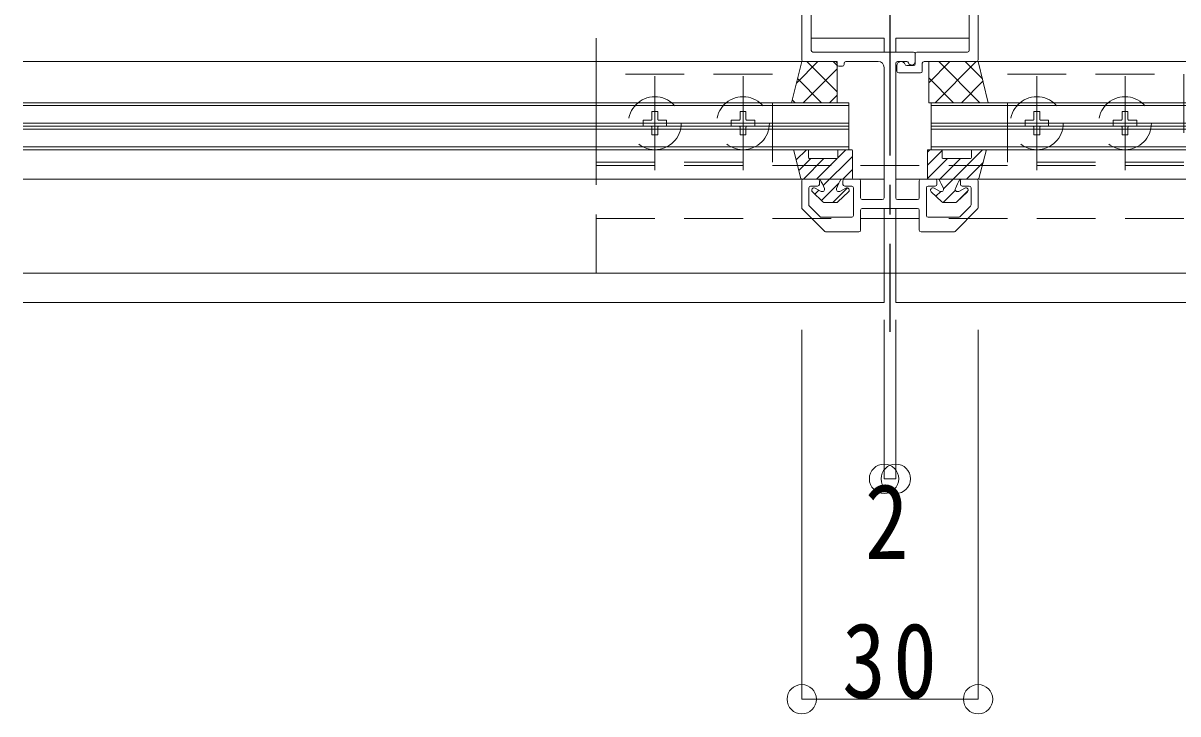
# Model space of a CAD drawing. Units: millimetres at full size, sheet at 1:5. Extents: x -1050 to 1050, y -742 to 742.
# Drawn here: x 400.5 to 597, y -414.3 to -296.8 of the extents above; entities that cross this region are included whole.
import ezdxf
from ezdxf.enums import TextEntityAlignment as Align

# ---------------------------------------------------------------- set-up
doc = ezdxf.new("R2010")
doc.units = ezdxf.units.MM
doc.header["$LTSCALE"] = 5
doc.linetypes.add('CHAIN1', pattern=[8, 5, -1, 1, -1])
doc.linetypes.add('DASHED2', pattern=[3, 2, -1])
doc.layers.add('0-0_通り芯', color=7, linetype='CHAIN1')
for name, color, linetype, lineweight in [('0-3_寸法', 54, 'Continuous', 20), ('0-4_手摺部材', 92, 'Continuous', 20), ('0-7_ガラス', 6, 'Continuous', 20), ('0-8_その他', 11, 'Continuous', 20)]:
    doc.layers.add(name, color=color, linetype=linetype, lineweight=lineweight)
doc.styles.add('ＭＳ ゴシック', font='')
doc.styles.get('ＭＳ ゴシック').set_extended_font_data('MS Gothic')

# ---------------------------------------------------------------- blocks, each defined once
blk = doc.blocks.new('dimension_origin')
at = {"color": 0, "linetype": 'Continuous', "lineweight": -2}
blk.add_circle((0, 0), 1.25, dxfattribs=at)

msp = doc.modelspace()

# ---------------------------------------------------------------- linework, layer by layer
at = {"layer": '0-0_通り芯'}
msp.add_line((548.02, -214.293), (548.02, -349.293), dxfattribs=at)
at = {"layer": '0-3_寸法'}
for p, q in [((547.02, -374.293), (547.02, -347.245)), ((549.02, -374.293), (549.02, -347.245)), ((533.02, -411.793), (533.02, -348.935)), ((563.02, -411.793), (563.02, -348.935)), ((547.02, -374.293), (549.02, -374.293)), ((533.02, -411.793), (563.02, -411.793))]:
    msp.add_line(p, q, dxfattribs=at)
at = {"layer": '0-4_手摺部材'}
for p, q in [((533.02, -282.293), (533.02, -302.993)), ((534.62, -282.293), (534.62, -301.393)), ((563.02, -302.993), (563.02, -281.843)), ((561.52, -301.393), (561.52, -283.643)), ((547.02, -299.293), (534.62, -299.293)), ((547.02, -299.293), (547.02, -301.693)), ((549.02, -299.293), (549.02, -301.693)), ((561.52, -299.293), (549.02, -299.293)), ((534.92, -301.693), (552.02, -301.693)), ((552.32, -301.993), (552.32, -303.293)), ((552.32, -301.993), (552.32, -303.693)), ((552.62, -301.693), (561.22, -301.693)), ((533.32, -303.293), (400.52, -303.293)), ((533.32, -303.293), (538.72, -303.293)), ((539.02, -303.593), (539.02, -303.793)), ((539.32, -304.093), (539.92, -304.093)), ((540.22, -303.593), (540.22, -303.793)), ((540.52, -303.293), (546.02, -303.293)), ((547.02, -304.293), (547.02, -326.493)), ((549.02, -303.593), (549.02, -326.493)), ((549.02, -304.093), (549.02, -326.493)), ((549.22, -304.943), (549.22, -303.993)), ((549.32, -303.293), (550.871, -303.293)), ((550.874, -303.993), (552.02, -303.993)), ((553.52, -303.593), (553.52, -304.943)), ((553.82, -303.293), (562.72, -303.293)), ((695.52, -303.293), (554.647, -303.293)), ((547.02, -304.793), (547.02, -326.493)), ((549.52, -305.243), (553.22, -305.243)), ((547.02, -323.293), (400.52, -323.293)), ((533.02, -323.593), (533.02, -328.169)), ((533.32, -323.293), (535.72, -323.293)), ((536.02, -323.593), (536.02, -324.193)), ((540.02, -324.193), (540.02, -323.593)), ((540.32, -323.293), (542.72, -323.293)), ((543.02, -326.493), (543.02, -323.593)), ((695.52, -323.293), (549.02, -323.293)), ((553.02, -326.493), (553.02, -323.593)), ((555.72, -323.293), (553.32, -323.293)), ((556.02, -324.193), (556.02, -323.593)), ((560.02, -323.593), (560.02, -324.193)), ((562.72, -323.293), (560.32, -323.293)), ((563.02, -323.593), (563.02, -328.169)), ((534.22, -324.793), (534.22, -327.672)), ((534.52, -324.493), (535.72, -324.493)), ((540.32, -324.493), (541.52, -324.493)), ((541.82, -324.793), (541.82, -329.493)), ((554.22, -324.793), (554.22, -329.493)), ((555.72, -324.493), (554.52, -324.493)), ((561.52, -324.493), (560.32, -324.493)), ((561.82, -324.793), (561.82, -327.672)), ((534.308, -327.884), (536.129, -329.705)), ((543.32, -326.793), (546.72, -326.793)), ((549.32, -326.793), (552.72, -326.793)), ((561.732, -327.884), (559.911, -329.705)), ((536.932, -332.205), (533.108, -328.381)), ((536.341, -329.793), (541.52, -329.793)), ((543.02, -328.593), (543.02, -331.993)), ((543.32, -328.293), (552.72, -328.293)), ((547.02, -328.293), (547.02, -344.293)), ((549.02, -328.293), (549.02, -344.293)), ((553.02, -328.593), (553.02, -331.993)), ((559.699, -329.793), (554.52, -329.793)), ((559.108, -332.205), (562.932, -328.381)), ((542.72, -332.293), (537.144, -332.293)), ((553.32, -332.293), (558.896, -332.293)), ((547.02, -339.283), (400.52, -339.283)), ((547.02, -339.293), (549.02, -339.293)), ((695.52, -339.283), (549.02, -339.283)), ((547.02, -344.293), (400.52, -344.293)), ((695.52, -344.293), (549.02, -344.293))]:
    msp.add_line(p, q, dxfattribs=at)
at = {"layer": '0-4_手摺部材', "linetype": 'DASHED2'}
for p, q in [((498.02, -339.293), (498.02, -294.293)), ((507.52, -311.793), (508.52, -311.793)), ((507.52, -313.093), (507.52, -311.793)), ((508.52, -311.793), (508.52, -313.093)), ((522.52, -311.793), (523.52, -311.793)), ((522.52, -313.093), (522.52, -311.793)), ((523.52, -311.793), (523.52, -313.093)), ((572.52, -311.793), (573.52, -311.793)), ((572.52, -313.093), (572.52, -311.793)), ((573.52, -311.793), (573.52, -313.093)), ((587.52, -311.793), (588.52, -311.793)), ((587.52, -313.093), (587.52, -311.793)), ((588.52, -311.793), (588.52, -313.093)), ((507.32, -314.293), (506.02, -314.293)), ((508.72, -313.293), (510.02, -313.293)), ((510.02, -314.293), (508.72, -314.293)), ((510.02, -313.293), (510.02, -314.293)), ((522.32, -314.293), (521.02, -314.293)), ((523.72, -313.293), (525.02, -313.293)), ((525.02, -314.293), (523.72, -314.293)), ((525.02, -313.293), (525.02, -314.293)), ((572.32, -314.293), (571.02, -314.293)), ((573.72, -313.293), (575.02, -313.293)), ((575.02, -314.293), (573.72, -314.293)), ((575.02, -313.293), (575.02, -314.293)), ((587.32, -314.293), (586.02, -314.293)), ((588.72, -313.293), (590.02, -313.293)), ((590.02, -314.293), (588.72, -314.293)), ((590.02, -313.293), (590.02, -314.293)), ((507.52, -315.793), (507.52, -314.493)), ((508.52, -315.793), (507.52, -315.793)), ((508.52, -314.493), (508.52, -315.793)), ((522.52, -315.793), (522.52, -314.493)), ((523.52, -315.793), (522.52, -315.793)), ((523.52, -314.493), (523.52, -315.793)), ((572.52, -315.793), (572.52, -314.493)), ((573.52, -315.793), (572.52, -315.793)), ((573.52, -314.493), (573.52, -315.793)), ((587.52, -315.793), (587.52, -314.493)), ((588.52, -315.793), (587.52, -315.793)), ((588.52, -314.493), (588.52, -315.793)), ((498.02, -320.993), (598.02, -320.993)), ((498.02, -329.993), (598.02, -329.993)), ((498.02, -339.293), (598.02, -339.293))]:
    msp.add_line(p, q, dxfattribs=at)
at = {"layer": '0-4_手摺部材', "linetype": 'CHAIN1'}
for p, q in [((508.02, -321.793), (508.02, -305.793)), ((523.02, -321.793), (523.02, -305.793)), ((573.02, -321.793), (573.02, -305.793)), ((588.02, -321.793), (588.02, -305.793)), ((500.02, -313.793), (516.02, -313.793)), ((515.02, -313.793), (531.02, -313.793)), ((565.02, -313.793), (581.02, -313.793)), ((580.02, -313.793), (596.02, -313.793))]:
    msp.add_line(p, q, dxfattribs=at)
at = {"layer": '0-4_手摺部材', "linetype": 'DASHED2'}
for points in [[(528.02, -305.443), (498.02, -305.443), (498.02, -320.443), (528.02, -320.443)], [(568.02, -305.443), (598.02, -305.443), (598.02, -320.443), (568.02, -320.443)]]:
    msp.add_lwpolyline(points, close=True, dxfattribs=at)
for points in [[(506.02, -314.293), (506.02, -313.293), (507.32, -313.293)], [(521.02, -314.293), (521.02, -313.293), (522.32, -313.293)], [(571.02, -314.293), (571.02, -313.293), (572.32, -313.293)], [(586.02, -314.293), (586.02, -313.293), (587.32, -313.293)]]:
    msp.add_lwpolyline(points, dxfattribs=at)
for centre in [(508.02, -313.793), (523.02, -313.793), (573.02, -313.793), (588.02, -313.793)]:
    msp.add_circle(centre, 4.5, dxfattribs=at)
at = {"layer": '0-4_手摺部材'}
for centre, radius, start, end in [((534.92, -301.393), 0.3, 180, 270), ((552.02, -301.993), 0.3, 0, 90), ((552.62, -301.993), 0.3, 90, 180), ((561.22, -301.393), 0.3, 270, 360), ((533.32, -302.993), 0.3, 180, 270), ((538.72, -303.593), 0.3, 0, 90), ((539.32, -303.793), 0.3, 180, 270), ((539.92, -303.793), 0.3, 270, 360), ((540.52, -303.593), 0.3, 90, 180), ((546.02, -304.293), 1, 0, 90), ((549.32, -303.593), 0.3, 90, 180), ((549.92, -303.993), 0.7, 17.4576, 180), ((550.874, -303.693), 0.3, 197.4576, 270), ((550.871, -303.593), 0.3, 19.47122, 90), ((551.72, -303.293), 0.6, 199.47122, 360), ((552.02, -303.693), 0.3, 270, 360), ((553.82, -303.593), 0.3, 90, 180), ((562.72, -302.993), 0.3, 270, 360), ((549.52, -304.943), 0.3, 180, 270), ((553.22, -304.943), 0.3, 270, 360), ((533.32, -323.593), 0.3, 90, 180), ((535.72, -323.593), 0.3, 0, 90), ((535.72, -324.193), 0.3, 270, 360), ((540.32, -323.593), 0.3, 90, 180), ((540.32, -324.193), 0.3, 180, 270), ((542.72, -323.593), 0.3, 0, 90), ((553.32, -323.593), 0.3, 90, 180), ((555.72, -323.593), 0.3, 0, 90), ((555.72, -324.193), 0.3, 270, 360), ((560.32, -323.593), 0.3, 90, 180), ((560.32, -324.193), 0.3, 180, 270), ((562.72, -323.593), 0.3, 0, 90), ((534.52, -324.793), 0.3, 90, 180), ((541.52, -324.793), 0.3, 0, 90), ((554.52, -324.793), 0.3, 90, 180), ((561.52, -324.793), 0.3, 0, 90), ((534.52, -327.672), 0.3, 180, 225), ((543.32, -326.493), 0.3, 180, 270), ((546.72, -326.493), 0.3, 270, 360), ((549.32, -326.493), 0.3, 180, 270), ((552.72, -326.493), 0.3, 270, 360), ((561.52, -327.672), 0.3, 315, 360), ((533.32, -328.169), 0.3, 180, 225), ((536.341, -329.493), 0.3, 225, 270), ((541.52, -329.493), 0.3, 270, 360), ((543.32, -328.593), 0.3, 90, 180), ((552.72, -328.593), 0.3, 0, 90), ((554.52, -329.493), 0.3, 180, 270), ((559.699, -329.493), 0.3, 270, 315), ((562.72, -328.169), 0.3, 315, 360), ((542.72, -331.993), 0.3, 270, 360), ((553.32, -331.993), 0.3, 180, 270), ((537.144, -331.993), 0.3, 225, 270), ((558.896, -331.993), 0.3, 270, 315)]:
    msp.add_arc(centre, radius, start, end, dxfattribs=at)
at = {"layer": '0-4_手摺部材', "linetype": 'DASHED2'}
for centre, start, end in [((507.32, -313.093), 270, 360), ((507.32, -314.493), 0, 90), ((508.72, -313.093), 180, 270), ((508.72, -314.493), 90, 180), ((522.32, -313.093), 270, 360), ((522.32, -314.493), 0, 90), ((523.72, -313.093), 180, 270), ((523.72, -314.493), 90, 180), ((572.32, -313.093), 270, 360), ((572.32, -314.493), 0, 90), ((573.72, -313.093), 180, 270), ((573.72, -314.493), 90, 180), ((587.32, -313.093), 270, 360), ((587.32, -314.493), 0, 90), ((588.72, -313.093), 180, 270), ((588.72, -314.493), 90, 180)]:
    msp.add_arc(centre, 0.2, start, end, dxfattribs=at)
at = {"layer": '0-7_ガラス'}
for p, q in [((541.02, -310.293), (400.52, -310.293)), ((541.02, -318.293), (541.02, -310.293)), ((555.02, -318.293), (555.02, -310.293)), ((555.02, -310.293), (695.52, -310.293)), ((541.02, -310.793), (400.52, -310.793)), ((555.02, -310.793), (695.52, -310.793)), ((541.02, -313.793), (400.52, -313.793)), ((541.02, -314.293), (400.52, -314.293)), ((555.02, -313.793), (695.52, -313.793)), ((555.02, -314.293), (695.52, -314.293)), ((541.02, -314.793), (400.52, -314.793)), ((555.02, -314.793), (695.52, -314.793)), ((541.02, -317.793), (400.52, -317.793)), ((541.02, -318.293), (400.52, -318.293)), ((555.02, -317.793), (695.52, -317.793)), ((555.02, -318.293), (695.52, -318.293))]:
    msp.add_line(p, q, dxfattribs=at)
at = {"layer": '0-8_その他'}
for p, q in [((535.77, -303.293), (532.111, -306.952)), ((539.02, -304.533), (533.26, -310.293)), ((539.02, -308.434), (533.879, -303.293)), ((539.02, -303.944), (538.369, -303.293)), ((558.221, -303.293), (554.62, -306.894)), ((562.711, -303.293), (555.711, -310.293)), ((563.33, -310.293), (556.33, -303.293)), ((563.747, -306.221), (560.82, -303.293)), ((536.389, -310.293), (532.297, -306.202)), ((558.839, -310.293), (554.62, -306.073)), ((563.852, -306.642), (560.201, -310.293)), ((531.899, -310.293), (531.404, -309.798)), ((539.02, -309.023), (537.75, -310.293)), ((564.746, -310.238), (564.691, -310.293)), ((531.804, -318.293), (534.004, -318.293)), ((531.804, -318.293), (534.004, -318.293)), ((532.062, -320.039), (533.807, -318.293)), ((532.062, -320.039), (533.807, -318.293)), ((539.147, -319.689), (540.543, -318.293)), ((539.147, -319.689), (540.543, -318.293)), ((539.304, -318.293), (541.504, -318.293)), ((539.304, -318.293), (541.504, -318.293)), ((554.802, -318.293), (554.386, -318.708)), ((556.736, -318.293), (554.536, -318.293)), ((563.782, -318.293), (557.127, -324.947)), ((564.236, -318.293), (562.036, -318.293)), ((532.875, -323.181), (531.659, -318.481)), ((532.875, -323.181), (531.659, -318.481)), ((532.523, -321.822), (534.552, -319.793)), ((532.523, -321.822), (534.552, -319.793)), ((533.297, -323.293), (536.797, -319.793)), ((533.297, -323.293), (536.797, -319.793)), ((534.154, -318.443), (534.154, -319.643)), ((534.154, -318.443), (534.154, -319.643)), ((534.304, -319.793), (539.004, -319.793)), ((534.304, -319.793), (539.004, -319.793)), ((535.543, -323.293), (539.05, -319.786)), ((535.543, -323.293), (539.05, -319.786)), ((536.669, -324.412), (541.654, -319.427)), ((536.669, -324.412), (541.654, -319.427)), ((539.154, -319.643), (539.154, -318.443)), ((539.154, -319.643), (539.154, -318.443)), ((541.654, -318.443), (541.654, -323.143)), ((541.654, -318.443), (541.654, -323.143)), ((554.386, -318.443), (554.386, -323.143)), ((556.886, -318.453), (554.386, -320.953)), ((557.792, -319.793), (554.394, -323.191)), ((560.037, -319.793), (556.403, -323.427)), ((556.886, -319.643), (556.886, -318.443)), ((561.736, -319.793), (557.036, -319.793)), ((561.886, -318.443), (561.886, -319.643)), ((563.165, -323.181), (564.381, -318.481)), ((540.033, -323.293), (541.654, -321.672)), ((540.033, -323.293), (541.654, -321.672)), ((563.873, -320.447), (561.027, -323.293)), ((536.008, -323.293), (533.02, -323.293)), ((536.008, -323.293), (533.02, -323.293)), ((536.389, -326.937), (539.346, -323.979)), ((536.389, -326.937), (539.346, -323.979)), ((541.504, -323.293), (539.799, -323.293)), ((541.504, -323.293), (539.799, -323.293)), ((554.536, -323.293), (556.241, -323.293)), ((560.032, -323.293), (563.02, -323.293)), ((536.627, -327.159), (534.831, -325.486)), ((536.627, -327.159), (534.831, -325.486)), ((535.227, -325.854), (535.912, -325.169)), ((535.227, -325.854), (535.912, -325.169)), ((535.291, -324.84), (536.316, -325.384)), ((535.291, -324.84), (536.316, -325.384)), ((538.278, -327.293), (540.772, -324.799)), ((538.278, -327.293), (540.772, -324.799)), ((540.977, -325.486), (539.181, -327.159)), ((540.977, -325.486), (539.181, -327.159)), ((539.491, -325.384), (540.516, -324.84)), ((539.491, -325.384), (540.516, -324.84)), ((555.063, -325.486), (556.859, -327.159)), ((556.549, -325.384), (555.524, -324.84)), ((556.653, -325.422), (555.853, -326.221)), ((559.158, -325.161), (557.05, -327.27)), ((561.334, -325.23), (559.37, -327.194)), ((559.413, -327.159), (561.209, -325.486)), ((560.749, -324.84), (559.724, -325.384)), ((538.84, -327.293), (536.968, -327.293)), ((538.84, -327.293), (536.968, -327.293)), ((557.2, -327.293), (559.072, -327.293))]:
    msp.add_line(p, q, dxfattribs=at)
for points in [[(531.281, -310.293), (533.02, -303.293), (539.02, -303.293), (539.02, -310.293)], [(564.759, -310.293), (563.02, -303.293), (554.62, -303.293), (554.62, -310.293)]]:
    msp.add_lwpolyline(points, close=True, dxfattribs=at)
for centre, radius, start, end in [((531.804, -318.443), 0.15, 90, 194.50714), ((531.804, -318.443), 0.15, 90, 194.50714), ((534.004, -318.443), 0.15, 0, 90), ((534.004, -318.443), 0.15, 0, 90), ((539.304, -318.443), 0.15, 90, 180), ((539.304, -318.443), 0.15, 90, 180), ((541.504, -318.443), 0.15, 0, 90), ((541.504, -318.443), 0.15, 0, 90), ((554.536, -318.443), 0.15, 90, 180), ((556.736, -318.443), 0.15, 0, 90), ((562.036, -318.443), 0.15, 90, 180), ((564.236, -318.443), 0.15, 345.49286, 90), ((534.304, -319.643), 0.15, 180, 270), ((534.304, -319.643), 0.15, 180, 270), ((539.004, -319.643), 0.15, 270, 360), ((539.004, -319.643), 0.15, 270, 360), ((557.036, -319.643), 0.15, 180, 270), ((561.736, -319.643), 0.15, 270, 360), ((533.02, -323.143), 0.15, 194.50714, 270), ((533.02, -323.143), 0.15, 194.50714, 270), ((536.008, -323.443), 0.15, 24.86075, 90), ((536.008, -323.443), 0.15, 24.86075, 90), ((523.266, -330.576), 14.753, 22.71728, 29.19601), ((523.266, -330.576), 14.753, 22.71728, 29.19601), ((552.542, -330.576), 14.753, 150.80399, 157.28272), ((552.542, -330.576), 14.753, 150.80399, 157.28272), ((539.799, -323.443), 0.15, 90, 155.13925), ((539.799, -323.443), 0.15, 90, 155.13925), ((541.504, -323.143), 0.15, 270, 360), ((541.504, -323.143), 0.15, 270, 360), ((554.536, -323.143), 0.15, 180, 270), ((556.241, -323.443), 0.15, 24.86075, 90), ((543.498, -330.576), 14.753, 22.71728, 29.19601), ((572.774, -330.576), 14.753, 150.80399, 157.28272), ((560.032, -323.443), 0.15, 90, 155.13925), ((563.02, -323.143), 0.15, 270, 345.49286), ((535.104, -325.193), 0.4, 62.05659, 227.02158), ((535.104, -325.193), 0.4, 62.05659, 227.02158), ((536.504, -325.03), 0.4, 242.04502, 22.21607), ((536.504, -325.03), 0.4, 242.04502, 22.21607), ((539.304, -325.03), 0.4, 157.78393, 297.95498), ((539.304, -325.03), 0.4, 157.78393, 297.95498), ((540.704, -325.193), 0.4, 312.97842, 117.94341), ((540.704, -325.193), 0.4, 312.97842, 117.94341), ((555.336, -325.193), 0.4, 62.05659, 227.02158), ((556.736, -325.03), 0.4, 242.04502, 22.21607), ((559.536, -325.03), 0.4, 157.78393, 297.95498), ((560.936, -325.193), 0.4, 312.97842, 117.94341), ((536.968, -326.793), 0.5, 227.02158, 270), ((536.968, -326.793), 0.5, 227.02158, 270), ((538.84, -326.793), 0.5, 270, 312.97842), ((538.84, -326.793), 0.5, 270, 312.97842), ((557.2, -326.793), 0.5, 227.02158, 270), ((559.072, -326.793), 0.5, 270, 312.97842)]:
    msp.add_arc(centre, radius, start, end, dxfattribs=at)

# ---------------------------------------------------------------- block references
at = {"layer": '0-3_寸法', "xscale": 2, "yscale": 2, "rotation": 180}
for p in [(547.02, -374.293), (533.02, -411.793)]:
    msp.add_blockref('dimension_origin', p, dxfattribs=at)
at = {"layer": '0-3_寸法', "xscale": 2, "yscale": 2}
for p in [(549.02, -374.293), (563.02, -411.793)]:
    msp.add_blockref('dimension_origin', p, dxfattribs=at)

# ---------------------------------------------------------------- texts
at = {"layer": '0-3_寸法', "style": 'ＭＳ ゴシック', "width": 0.85}
msp.add_text('2', height=12.83, dxfattribs=at).set_placement((543.747, -391.793), align=Align.BOTTOM_LEFT)
at = {"layer": '0-3_寸法', "insert": (539.895, -411.793), "char_height": 12.83, "attachment_point": 7, "style": 'ＭＳ ゴシック'}
msp.add_mtext('\\T1.17;\\W0.85;30', dxfattribs=at)

doc.saveas('drawing.dxf')
